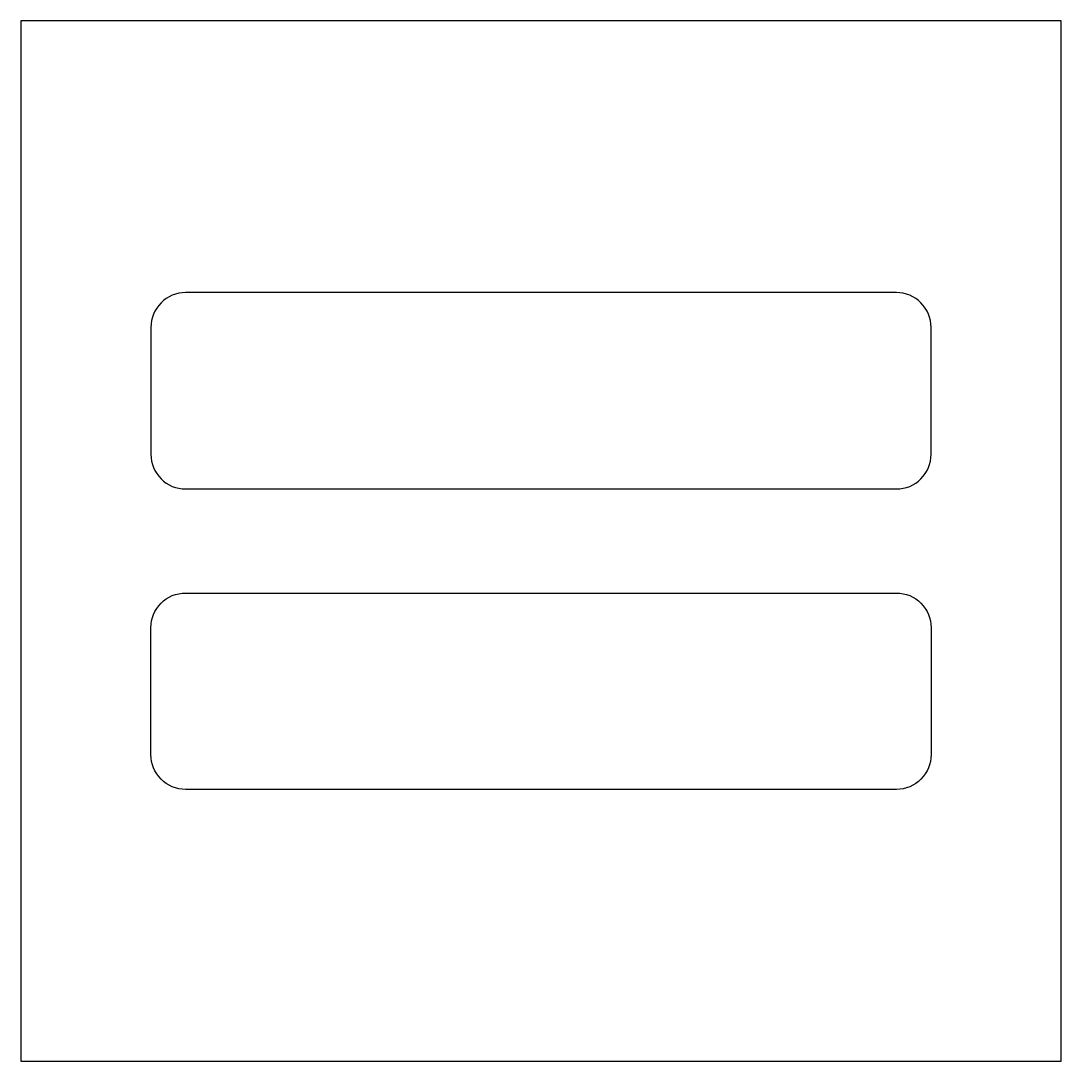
# Model space of a CAD drawing. Header units: inches. Extents: x -15 to 15, y -15 to 15.
import ezdxf

# ---------------------------------------------------------------- set-up
doc = ezdxf.new("R2010")
doc.units = ezdxf.units.IN
doc.header["$MEASUREMENT"] = 0
doc.layers.add('glass_extents', color=7, linetype='Continuous')
doc.layers.add('recombination_slash_interlayer2', color=6, linetype='Continuous')

msp = doc.modelspace()

# ---------------------------------------------------------------- linework, layer by layer
at = {"layer": 'glass_extents'}
msp.add_lwpolyline([(-15, -15), (15, -15), (15, 15), (-15, 15)], close=True, dxfattribs=at)
at = {"layer": 'recombination_slash_interlayer2'}
for points in [[(-11.25, 6.161), (-11.25, 2.5, 0.414214), (-10.25, 1.5), (10.25, 1.5, 0.414214), (11.25, 2.5), (11.25, 6.161, 0.414214), (10.25, 7.161), (-10.25, 7.161, 0.414214)], [(-11.25, -6.161), (-11.25, -2.5, -0.414214), (-10.25, -1.5), (10.25, -1.5, -0.414214), (11.25, -2.5), (11.25, -6.161, -0.414214), (10.25, -7.161), (-10.25, -7.161, -0.414214)]]:
    msp.add_lwpolyline(points, format="xyb", close=True, dxfattribs=at)

doc.saveas('drawing.dxf')
